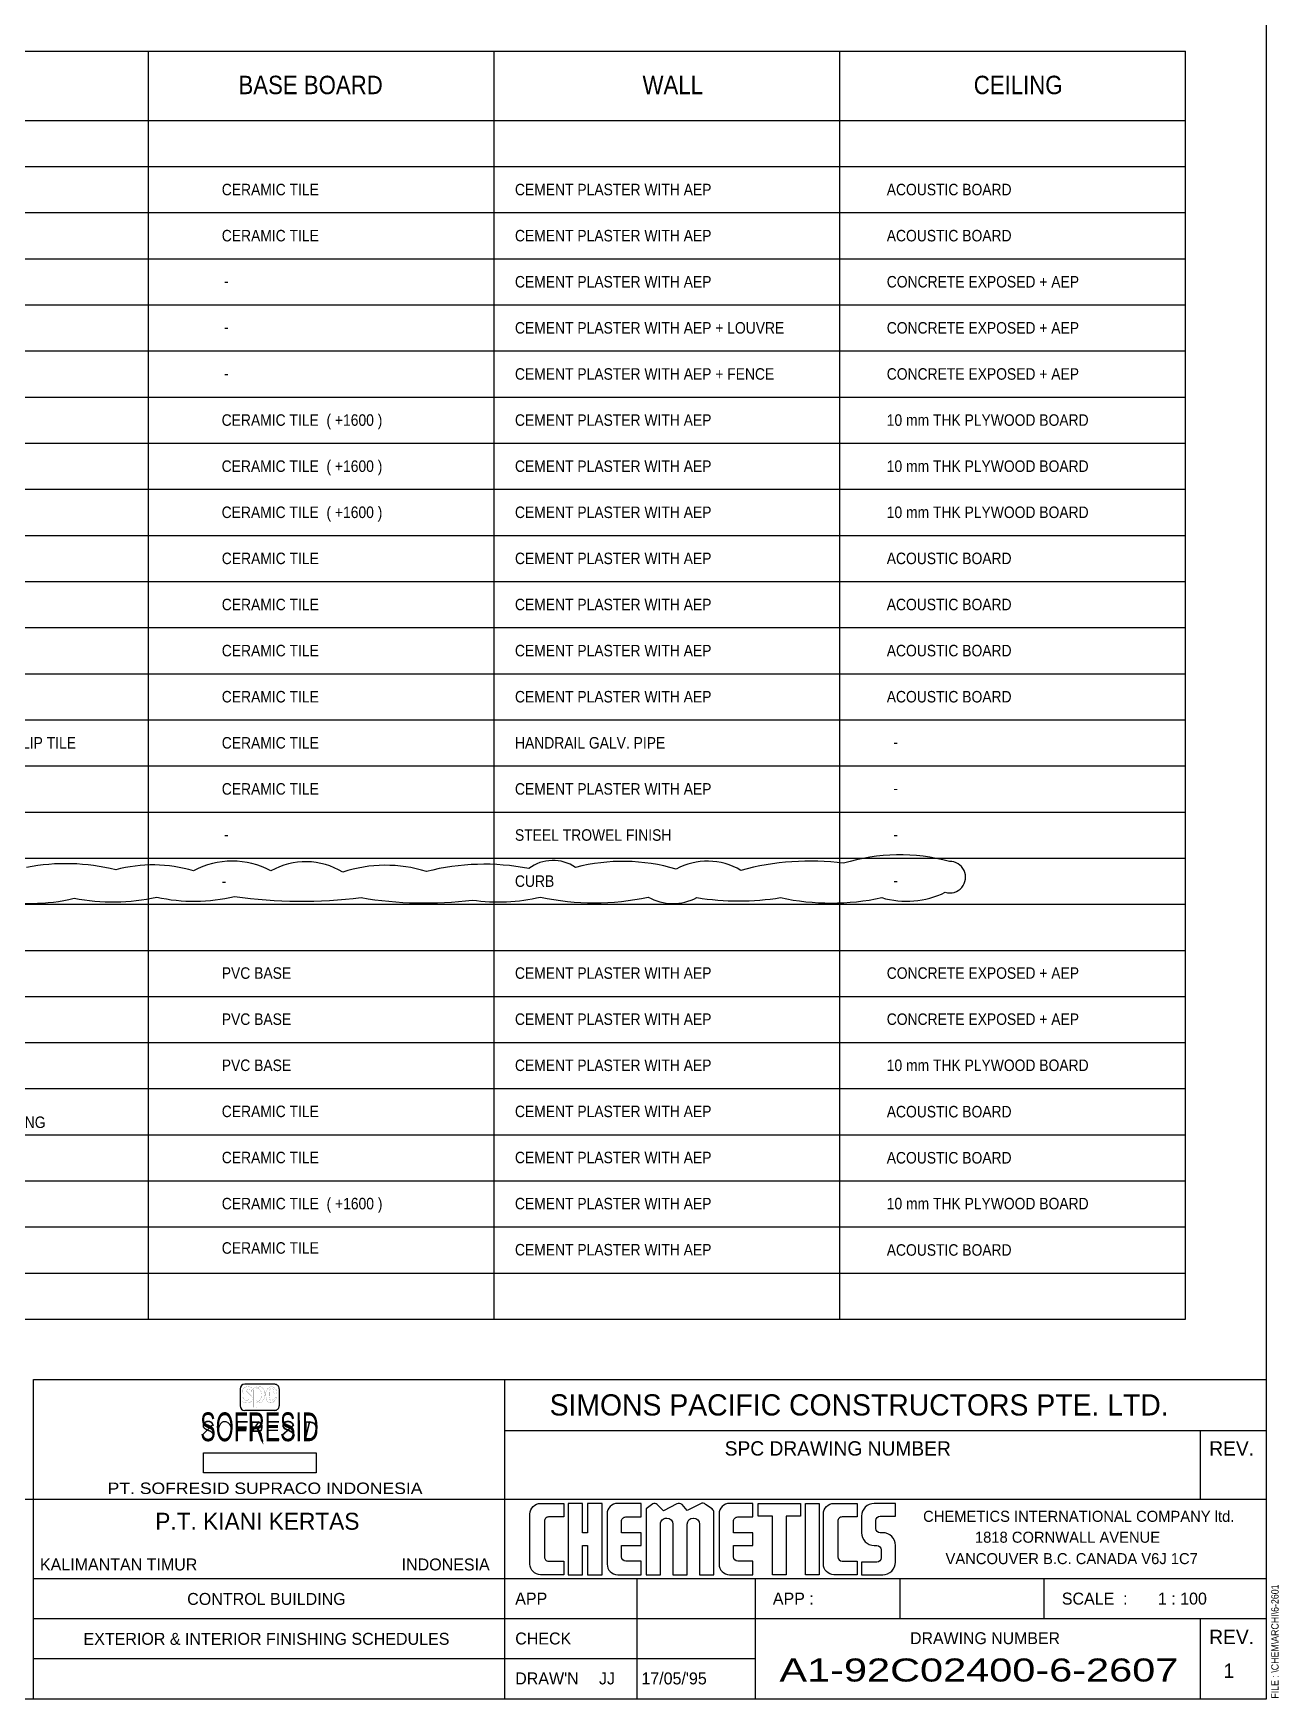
# Model space of a CAD drawing. Extents: x 300 to 83919, y 300 to 58945.
# Drawn here: x 56896 to 83919, y 300 to 36421 of the extents above; entities that cross this region are included whole.
import ezdxf
from ezdxf.enums import TextEntityAlignment as Align

# ---------------------------------------------------------------- set-up
doc = ezdxf.new("R2010")
doc.units = 0
doc.header["$LTSCALE"] = 1000
doc.layers.get('0').update_dxf_attribs({"linetype": 'CONTINUOUS'})
doc.layers.add('DIM', color=2, linetype='CONTINUOUS')
doc.layers.add('FORM', color=1, linetype='CONTINUOUS')

msp = doc.modelspace()

# ---------------------------------------------------------------- linework, layer by layer
at = {"color": 0}
msp.add_lwpolyline([(55964.13538665268, 17647.84634984976, 0.1163768422139371), (57782.06856799559, 17660.73077646312, 0.1012673079471762), (59574.21550328632, 17686.49977059564, 0.1150581709655144), (61263.21745436825, 17699.38419720899, 0.06540074698386525), (64009.45705754227, 17673.61520307648, 0.07279234005269973), (66420.47487555572, 17622.07749662305, 0.0931569565202899), (67903.18646723208, 17686.49977059564, 0.107852470085175), (70236.84535159494, 17686.49977059564, 0.2520380359536533), (71294.08319918104, 17673.61520307648, 0.07733905066022098), (73112.01638052396, 17673.61520307648, 0.1063057836858634), (75303.85081385272, 17673.61520307648, 0.1857649989161998), (76683.41703033229, 17789.5753244083, 1.173311115422743), (76773.66918475599, 18459.56649464349, 0.1401511414451756), (74478.68957172442, 18420.91321480342, 0.09761763174750583), (72248.17567157034, 18266.29981363153, 0.2629261961319543), (70842.82301354458, 18292.06866685824, 0.136066660972282), (68663.8819964829, 18330.72208760411, 0.3184886015515561), (67645.32361572211, 18304.9532343774, 0.1114203124239309), (65427.70293634113, 18240.53096040481, 0.1557022707164399), (63609.76975499822, 18227.64653379145, 0.2722642010210696), (62049.69942516528, 18253.41538701817, 0.2550674515160541), (60373.59069485644, 18253.41538701817, 0.137366045399858), (58684.58893926851, 18279.18424024488, 0.1077311552479489), (56750.61735744971, 18330.72208760411, 0.2414878356296195)], format="xyb", dxfattribs=at)
at = {"layer": 'DIM', "color": 0}
for p, q in [((42786.55157187404, 36031.05987782236), (81895.61856477047, 36031.05987782236)), ((59395.61856477048, 8531.059877822365), (59395.61856477047, 36031.05987782236)), ((66895.61856477048, 8531.059877822365), (66895.61856477047, 36031.05987782236)), ((74395.61856477047, 8531.059877822365), (74395.61856477047, 36031.05987782236)), ((81895.61856477047, 8531.059877822365), (81895.61856477047, 36031.05987782236)), ((44286.55157187404, 34531.05987782236), (81895.61856477047, 34531.05987782236)), ((42786.55157187404, 33531.05987782236), (81895.61856477047, 33531.05987782236)), ((42786.55157187404, 32531.05987782236), (81895.61856477047, 32531.05987782236)), ((42786.55157187404, 31531.05987782236), (81895.61856477047, 31531.05987782236)), ((42786.55157187404, 30531.05987782236), (81895.61856477047, 30531.05987782236)), ((42786.55157187404, 29531.05987782236), (81895.61856477047, 29531.05987782236)), ((42786.55157187404, 28531.05987782236), (81895.61856477047, 28531.05987782236)), ((42786.55157187404, 27531.05987782236), (81895.61856477047, 27531.05987782236)), ((42786.55157187404, 26531.05987782236), (81895.61856477047, 26531.05987782236)), ((42786.55157187404, 25531.05987782236), (81895.61856477047, 25531.05987782236)), ((42786.55157187404, 24531.05987782236), (81895.61856477047, 24531.05987782236)), ((42786.55157187404, 23531.05987782236), (81895.61856477047, 23531.05987782236)), ((42786.55157187404, 22531.05987782236), (81895.61856477047, 22531.05987782236)), ((42786.55157187404, 21531.05987782236), (81895.61856477047, 21531.05987782236)), ((42786.55157187404, 20531.05987782236), (81895.61856477047, 20531.05987782236)), ((42786.55157187404, 19531.05987782236), (81895.61856477047, 19531.05987782236)), ((42786.55157187404, 18531.05987782236), (81895.61856477047, 18531.05987782236)), ((42786.55157187404, 17531.05987782236), (81895.61856477047, 17531.05987782236)), ((42786.55157187404, 16531.05987782236), (81895.61856477047, 16531.05987782236)), ((42786.55157187404, 15531.05987782236), (81895.61856477047, 15531.05987782236)), ((42786.55157187404, 14531.05987782236), (81895.61856477047, 14531.05987782236)), ((42786.55157187404, 13531.05987782236), (81895.61856477047, 13531.05987782236)), ((42786.55157187404, 12531.05987782236), (81895.61856477047, 12531.05987782237)), ((42786.55157187404, 11531.05987782236), (81895.61856477047, 11531.05987782237)), ((42786.55157187404, 10531.05987782237), (81895.61856477047, 10531.05987782237)), ((42786.55157187404, 9531.059877822367), (81895.61856477047, 9531.059877822367)), ((42786.55157187404, 8531.059877822367), (81895.61856477047, 8531.059877822367))]:
    msp.add_line(p, q, dxfattribs=at)
at = {"layer": 'FORM', "color": 0}
for p, q in [((83652.44755244756, 300), (83652.44755244756, 58945.11723195994)), ((56903.33831348355, 7223.8518464), (83652.44755244756, 7223.851846400001)), ((56903.33831348355, 300.0000000000057), (56903.33831348355, 7223.8518464)), ((67128.24159915902, 6119.8518464), (83652.44755244756, 6119.8518464)), ((82218.3257785598, 4627.407404000001), (82218.3257785598, 6119.851846400001)), ((72569.19566315075, 2896.444442399998), (56903.33831348355, 2896.444442400001)), ((69993.19566315075, 2896.444442399999), (69993.19566315075, 300)), ((83652.44755244756, 2896.444442399998), (72569.19566315076, 2896.444442399999)), ((75697.19566315076, 2896.444442399998), (75697.19566315075, 2030.9629616)), ((78825.19566315076, 2896.444442399962), (78825.19566315075, 2030.962961599964)), ((72569.19566315075, 2030.9629616), (56903.33831348355, 2030.962961600003)), ((83652.44755244756, 2030.9629616), (72569.19566315076, 2030.962961600001)), ((82218.3257785598, 300), (82218.3257785598, 2030.9629616)), ((72569.19566315075, 1165.481480800003), (56903.33831348355, 1165.481480800004)), ((300, 300), (83652.44755244756, 300))]:
    msp.add_line(p, q, dxfattribs=at)
at = {"layer": 'FORM', "color": 0, "linetype": 'CONTINUOUS'}
for p, q in [((67128.24159915902, 300), (67128.24159915902, 7223.851846400001)), ((300, 4627.407404000001), (83652.44755244756, 4627.407404)), ((72569.19566315075, 300), (72569.19566315076, 2896.444442399999))]:
    msp.add_line(p, q, dxfattribs=at)
at = {"layer": 'FORM', "color": 0}
for points in [[(61482.68212409924, 7119.32162823098, 0.4142135623730951), (61383.45712409821, 7020.096628230956, 0.4142135623730951)], [(62233.95712409868, 7020.096628230956, 0.4142135623730951), (62134.73212409911, 7119.32162823098, 0.4142135623730951)], [(61383.45712409821, 6651.546628230996, 0.4142135623730951), (61482.68212409924, 6552.321628230972, 0.4142135623730951)], [(62134.73212409911, 6552.321628230972, 0.4142135623730951), (62233.95712409868, 6651.546628230996, 0.4142135623730951)]]:
    msp.add_lwpolyline(points, format="xyb", dxfattribs=at)
for points in [[(61383.45712409821, 7020.096628230956), (61383.45712409821, 6651.546628230996)], [(62134.73212409911, 7119.32162823098), (61482.68212409924, 7119.32162823098)], [(62233.95712409868, 7020.096628230956), (62233.95712409868, 6651.546628230996)], [(62134.73212409911, 6552.321628230972), (61482.68212409924, 6552.321628230972)]]:
    msp.add_lwpolyline(points, dxfattribs=at)
at = {"layer": 'FORM', "color": 0, "const_width": 2.835000000000001}
for points in [[(61438.25582812745, 6995.963307868285, 0.2649801583849902), (61456.52152656578, 6916.734682145422, 0.2649801583849902)], [(61540.56253125775, 7065.345792761243, 0.3495969337888795), (61438.25582812745, 6995.963307868285, 0.3495969337888795)], [(61633.53308276012, 6949.917230905728, 0.3936342458865036), (61528.65414150904, 7010.096777013156, 0.6434168220046662), (61516.7224634107, 6976.801967772669, 0.6434168220046662)], [(61644.17396975798, 7038.855596368673, 0.1543806681393017), (61540.56253125775, 7065.345792761243, 0.1543806681393017)], [(61646.2793860442, 6783.617278972931, 0.26498015838499), (61628.01368760732, 6862.845904695884, 0.26498015838499)], [(61760.06800696807, 7022.567151651517, 0.02651416550264952), (61743.07541934134, 7018.579847497883, 0.02436190330876967)], [(61808.81604039635, 7064.464594750395, 0.0836388900837488), (61744.43745066849, 7041.375695179092, 0.0836388900837488)], [(61780.34765088117, 7019.962100237196, 0.153806305593043), (61760.06800696807, 7022.567151651426, 0.153806305593043)], [(61824.10504497268, 6986.888697162455, 0.1496496585383769), (61794.42181500229, 7013.456600986526, 0.1496496585383769)], [(61798.2494183266, 6761.272148422838, 0.3412580951651618), (61824.10504497268, 6986.888697162455, 0.3412580951651618)], [(61834.16559528735, 7061.20828048254, 0.153806305593043), (61808.81604039635, 7064.464594750395, 0.153806305593043)], [(61888.86233790138, 7019.866526639114, 0.1496496585383769), (61851.75830043911, 7053.076406419247, 0.1496496585383769)], [(61853.051018267, 6734.333751935744, 0.3472229159864206), (61888.86233790138, 7019.866526639114, 0.3472229159864206)], [(61939.50369525003, 6936.345765293688, 0.0541372380082049), (61953.87576473179, 6792.69621608121, 0.0541372380082049)], [(62060.25086088951, 7066.177707703561, 0.3321280802567386), (61939.50369525003, 6936.345765293688, 0.3321280802567386)], [(62020.64115419082, 6993.981349012144, 0.1143888711505439), (62029.62476277637, 6788.329797522262, 0.1178390781703009)], [(62109.10160972883, 7004.957333687732, 0.5991376851060016), (62020.64115419082, 6993.981349012144, 0.7955520369033527)], [(62185.03038315569, 6960.24417675683, 0.3264943082172232), (62060.04034930841, 7066.139177252196, 0.3381523633448678)], [(62109.10160972883, 6960.24417675683, 1.225977628630325), (62185.03038315569, 6960.24417675683, 1.225977628630325)], [(62109.10160972883, 6960.24417675683, 0.1015183736457274), (62109.10160972883, 7004.957333687732, 0.1015183736457274)], [(61438.15215478565, 6742.414137850235, 0.1507659401117336), (61543.97268291534, 6714.234794080064, 0.1507659401117336)], [(61452.4029356867, 6825.77499047268, 0.4250661347447238), (61559.40600222268, 6770.086328357072, 0.4250661347447238)], [(61543.97268291534, 6714.234794080064, 0.3495969337888795), (61646.2793860442, 6783.617278972931, 0.3495969337888795)], [(61559.05594904937, 6770.02222439062, 0.5793255295406635), (61568.30513855705, 6802.778619068637, 0.6390955371477732)], [(61666.85492951395, 6613.098270797333, 0.2070934758033776), (61673.56245066797, 6628.59815779823, 0.2070934758033776)], [(61809.0549065618, 6717.887533294494, 0.03183303762056458), (61742.95677804651, 6717.790459372943, 0.03111850976689751)], [(61744.43745066849, 6775.065512292646, 0.6137777311781937), (61789.51622550406, 6752.177292779313, 0.6137777311781937)], [(61744.43745066849, 6628.220128066939, 0.2073920117712924), (61751.16272823246, 6612.703586244449, 0.2073920117712924)], [(61789.51622550406, 6752.17729277904, 0.08738750665258899), (61798.31780267589, 6761.339857833197, 0.08738750665258899)], [(61809.0549065618, 6717.887533294494, 0.2130920374431803), (61853.051018267, 6734.333751935744, 0.2130920374431803)], [(61953.87576473179, 6792.69621608121, 0.04789211180493934), (61958.73546546239, 6777.184020235952, 0.04789211180493934)], [(61969.14220066858, 6752.52226262485, 0.1501865236582836), (61985.18811272545, 6733.373128919745, 0.1501865236582836)], [(61985.18811272545, 6733.373128919745, 0.3383571074634022), (62114.06891266263, 6743.359668425025, 0.3383571074634022)], [(62029.62476277637, 6788.329797522262, 0.4476033871394089), (62089.23239799072, 6779.592743869059, 0.4476033871394089)], [(62089.23239799072, 6779.592743869059, 0.09879852695169625), (62159.12944642653, 6840.752119441301, 0.09879852695169625)], [(62114.06891266263, 6743.359668425025, 0.07167102148497505), (62178.64385081223, 6835.612676115877, 0.07167102148497505)]]:
    msp.add_lwpolyline(points, format="xyb", dxfattribs=at)
at = {"layer": 'FORM', "color": 0}
for points, const_width in [([(61456.48299608177, 6916.842524278242), (61481.16146975838, 6890.018096368683)], 2.835000000000001), ([(61481.49233778124, 6889.562490472624), (61568.60666146852, 6802.486518469711)], 2.835000000000001), ([(61603.67664961553, 6890.018096368683), (61516.56232592971, 6977.094068371595)], 2.835000000000001), ([(61628.05221809133, 6862.738062563064), (61603.61143330695, 6890.0502435675)], 2.835000000000001), ([(61643.51189822076, 7040.4265015339), (61633.59477175429, 6949.917230905728)], 2.835000000000001), ([(61744.43745066849, 7067.205596368628), (61651.23332919204, 7009.849213922123)], 2.835000000000001), ([(61652.29995066796, 7010.505596368627), (61673.8416900934, 6990.566892376616)], 2.835000000000001), ([(61673.56245066797, 6990.825352110575), (61673.56245066797, 6628.59815779823)], 2.835000000000001), ([(61744.43745066849, 7068.042393630028), (61744.43745066849, 7040.473302855141)], 2.835000000000001), ([(61744.43745066849, 7018.970317287064), (61744.43745066849, 6775.065512292646)], 2.835000000000001), ([(61780.34765088117, 7019.962100237196), (61794.42181500229, 7013.456600986526)], 2.835000000000001), ([(61834.16559528735, 7061.20828048254), (61851.75830043911, 7053.076406419247)], 2.835000000000001), ([(61454.48222326989, 6825.079474914243), (61437.50979786303, 6825.230606552875)], 2.835000000000001), ([(61438.92657401332, 6826.566920689699), (61438.85694256635, 6741.26864211669)], 2.835000000000001), ([(61652.29995066796, 6599.430596368645), (61666.85492951395, 6613.098270797333)], 2.835000000000001), ([(61765.32987078274, 6599.430596368645), (61652.29995066796, 6599.430596368645)], 2.835000000000001), ([(61744.43745066849, 6717.884884551792), (61744.43745066849, 6628.220128066939)], 2.835000000000001), ([(61765.32987078274, 6599.430596368645), (61751.16272823246, 6612.703586244449)], 2.835000000000001), ([(61958.73546546239, 6777.184020235952), (61969.14220066858, 6752.52226262485)], 2.835000000000001), ([(62159.12944642653, 6840.752119441301), (62178.64385081223, 6835.612676115877)], 2.835000000000001), ([(60799.87483536272, 6212.541681921018), (60799.87483536272, 6212.541681921018), (60796.66305420135, 6225.396218328412), (60793.23687819445, 6236.841478615795), (60789.58995062451, 6247.000059297195), (60785.71591476823, 6255.994556886914), (60781.60841390666, 6263.947567899165), (60777.26109131939, 6270.981688847975), (60772.66759028601, 6277.219516247648), (60767.82155408612, 6282.783646612213), (60762.71739651013, 6287.779746461208), (60757.35261339608, 6292.245762334575), (60751.72547109135, 6296.202710777768), (60745.8342359477, 6299.671608335872), (60739.67717431254, 6302.673471554342), (60733.25255253469, 6305.229316978354), (60726.55863696448, 6307.36016115318), (60719.59369394783, 6309.087020624272), (60712.36730672565, 6310.427019983969), (60704.93432608958, 6311.381716013354), (60697.36091971893, 6311.948773540759), (60689.71325529594, 6312.12585739461), (60682.0575005014, 6311.910632403057), (60674.45982301754, 6311.300763394435), (60666.98639052368, 6310.293915197078), (60659.7033707006, 6308.887752639318), (60652.66850375949, 6307.083702770457), (60645.90582003177, 6304.898241524213), (60639.43092237344, 6302.351607055177), (60633.25941364631, 6299.464037518216), (60627.4068967093, 6296.255771068015), (60621.88897441986, 6292.747045859257), (60616.72124963982, 6288.958100046627), (60611.91932522663, 6284.9091717849), (60607.4962998787, 6280.618747850101), (60603.45525563928, 6276.098309502892), (60599.79677039549, 6271.357586625551), (60596.52142202861, 6266.406309099991), (60593.6297884243, 6261.254206808396), (60591.12244746387, 6255.911009632861), (60588.99997703295, 6250.3864474553), (60587.26295501431, 6244.690250157989), (60585.91374109849, 6238.839542333269), (60584.96182221309, 6232.881027415103), (60584.41846708477, 6226.868803547884), (60584.29494444893, 6220.856968875912), (60584.6025230366, 6214.899621543579), (60585.35247157736, 6209.050859695278), (60586.55605880661, 6203.364781475309), (60588.22455345246, 6197.895485027972), (60590.36315646984, 6192.683576394599), (60592.95279769606, 6187.715693203633), (60595.96833919379, 6182.964980980639), (60599.38464301988, 6178.404585251089), (60603.17657123699, 6174.007651540457), (60607.31898590341, 6169.747325374125), (60611.78674908035, 6165.596752277658), (60616.55472282758, 6161.529077776529), (60621.60003258207, 6157.523479923045), (60626.90885729419, 6153.583266877037), (60632.46963928862, 6149.717779325444), (60638.27082089295, 6145.936357955022), (60644.30084443332, 6142.248343452527), (60650.54815223587, 6138.663076504715), (60657.00118662674, 6135.189897798434), (60663.64838993498, 6131.838148020531), (60670.47208854813, 6128.611654257863), (60677.43014511682, 6125.492189198055), (60684.47430635308, 6122.456011928832), (60691.5563189704, 6119.479381537919), (60698.62792968081, 6116.538557113042), (60705.6408851978, 6113.609797741926), (60712.5469322363, 6110.669362512387), (60719.29781750544, 6107.69351051206), (60725.85342624982, 6104.658825158028), (60732.20619782399, 6101.543187185168), (60738.35671011068, 6098.324801657624), (60744.30554099411, 6094.981873639451), (60750.05326835847, 6091.492608194792), (60755.60047008651, 6087.835210387881), (60760.94772406389, 6083.987885282865), (60766.09560817044, 6079.928837943796), (60771.03766937537, 6075.643538413467), (60775.7393309704, 6071.146516649175), (60780.15898533079, 6066.459567586778), (60784.25502483326, 6061.604486162038), (60787.98584185018, 6056.603067310904), (60791.3098287597, 6051.47710596914), (60794.18537793565, 6046.248397072693), (60796.57088175475, 6040.938735557235), (60798.43585685042, 6035.563364904944), (60799.79431690329, 6030.11132278182), (60800.67139985506, 6024.565095400273), (60801.09224364162, 6018.907168972443), (60801.08198620758, 6013.12002971056), (60800.66576548882, 6007.186163827034), (60799.86871942704, 6001.088057534004), (60798.71598596249, 5994.808197043792), (60797.23198068125, 5988.348722930393), (60795.4382297484, 5981.790393215148), (60793.35553697631, 5975.233620280985), (60791.0047061788, 5968.77881651101), (60788.40654116823, 5962.52639428824), (60785.58184575552, 5956.576765995785), (60782.55142375304, 5951.030344016478), (60779.3360789746, 5945.98754073361), (60775.95126980916, 5941.521719457821), (60772.3910729462, 5937.59804721142), (60768.64421965613, 5934.154641944339), (60764.69944120793, 5931.129621606512), (60760.54546886765, 5928.461104148052), (60756.17103390425, 5926.087207518892), (60751.56486758672, 5923.946049668963), (60746.71570118255, 5921.975748548381), (60741.61867083924, 5920.128952064285), (60736.29453220958, 5918.416427952822), (60730.77044582926, 5916.86347390744), (60725.07357222815, 5915.495387621492), (60719.23107194191, 5914.337466788426), (60713.27010550042, 5913.415009101597), (60707.21783343791, 5912.753312254542), (60701.10141628859, 5912.377673940434), (60694.94955560688, 5912.305024154309), (60688.79711704097, 5912.518822096469), (60682.68050726213, 5912.994159268898), (60676.63613294456, 5913.706127173397), (60670.70040075808, 5914.629817311858), (60664.90971737396, 5915.740321186265), (60659.3004894635, 5917.012730298508), (60653.90912370088, 5918.4221361503), (60648.76374375483, 5919.947716794129), (60643.85934130435, 5921.58499648415), (60639.18262502005, 5923.333586025207), (60634.72030358128, 5925.193096221871), (60630.45908566303, 5927.163137878985), (60626.38567993884, 5929.243321801211), (60622.48679508369, 5931.43325879321), (60618.74913977547, 5933.732559659827), (60615.15455883521, 5936.150240758368), (60611.66544166511, 5938.732940656907), (60608.23931381631, 5941.536703476256), (60604.83370083705, 5944.617573337134), (60601.40612827848, 5948.031594360352), (60597.91412169027, 5951.83481066663), (60594.31520662213, 5956.083266376779), (60590.56690862228, 5960.833005611609), (60586.65949998424, 5966.136245404802), (60582.71423996514, 5972.029894442428), (60578.88513456594, 5978.547034323517), (60575.32618978469, 5985.720746647282), (60572.19141162234, 5993.584113012573), (60569.6348060784, 6002.170215018602), (60567.81037915382, 6011.512134264401), (60566.87213684666, 6021.642952349), (60791.59029497125, 6248.80845518003), (60770.58306754946, 6288.662052167935), (60722.5031456331, 6313.172014315503), (60656.96651360661, 6313.172014315503), (60607.85102414259, 6287.466444258304), (60583.14534118865, 6246.417239360769), (60583.14534118865, 6195.006099246372), (60613.62061477151, 6160.931273821668), (60661.70053668787, 6130.443272125946), (60721.46757808398, 6108.32452579764), (60768.21605600883, 6082.419687755489), (60802.24184690335, 6041.569750842907), (60802.24184690335, 5996.933722216479), (60781.08668126108, 5939.544542553837), (60749.42790190719, 5920.813351969561), (60701.4959182113, 5909.056540858116), (60651.19692297624, 5917.226528240669), (60617.17113208317, 5932.570163081006), (60592.61338734971, 5954.888177394266), (60568.0556426177, 5993.546166472449), (60566.87213684666, 6021.642952349)], 28.125), ([(61318.1296248996, 5886.387675701305), (61318.1296248996, 6302.896145122692), (61543.81528337865, 6302.896145122692)], 33.75), ([(61636.22961624817, 6299.97662135868), (61636.22961624817, 6299.97662135868), (61686.15616783966, 6299.560847810723), (61725.29375177722, 6298.38385214264), (61755.11959332391, 6296.551121818563), (61777.11091774284, 6294.168144302536), (61792.74495029706, 6291.340407058603), (61803.49891624822, 6288.173397550715), (61810.85004086229, 6284.772603242915), (61816.2755494009, 6281.243511599338), (61821.01073781407, 6277.673553725187), (61825.32318480401, 6274.077935291486), (61829.23853975983, 6270.45380561042), (61832.78245207069, 6266.798313994265), (61835.98057112715, 6263.108609755115), (61838.85854631838, 6259.381842205427), (61841.44202703349, 6255.615160657205), (61843.75666266162, 6251.805714422814), (61845.82509434724, 6247.948276831746), (61847.65793025029, 6244.028117282075), (61849.26277028747, 6240.028129189365), (61850.6472143755, 6235.931205968997), (61851.8188624282, 6231.720241036534), (61852.78531436373, 6227.378127807267), (61853.55417009444, 6222.887759696757), (61854.13302953851, 6218.232030120386), (61854.53044255876, 6213.404603184724), (61854.75875880832, 6208.442225760725), (61854.83127788932, 6203.392415410714), (61854.76129940537, 6198.302689696745), (61854.56212295424, 6193.220566180959), (61854.24704814098, 6188.193562425501), (61853.82937456627, 6183.269195992513), (61853.32240183082, 6178.494984444139), (61852.73816295114, 6173.908625062747), (61852.08362459992, 6169.508534011517), (61851.36448686565, 6165.283307173856), (61850.58644983394, 6161.221540433168), (61849.75521359331, 6157.31182967286), (61848.87647823082, 6153.542770776337), (61847.95594383352, 6149.902959627004), (61846.99931048993, 6146.380992108358), (61845.99913678424, 6142.962137891506), (61844.89541530668, 6139.618361799809), (61843.61499714317, 6136.31830244424), (61842.08473338251, 6133.03059843595), (61840.23147510918, 6129.723888386004), (61837.98207341199, 6126.366810905371), (61835.26337937831, 6122.928004605298), (61832.00224409404, 6119.376108096755), (61827.87788978342, 6115.719357413152), (61821.57902321226, 6112.124378276737), (61811.54672227888, 6108.797393832016), (61796.22206488596, 6105.944627223586), (61774.04612893327, 6103.772301595952), (61743.45999232203, 6102.486640093527), (61702.90473295202, 6102.293865860999), (61650.82142872591, 6103.400202042873), (61785.06546648598, 6299.97662135868), (61821.05838473538, 6281.486816898839), (61846.35075009894, 6252.292278411757), (61856.07859083568, 6220.17835599129), (61854.13306378789, 6176.386478345309), (61847.32356499765, 6145.245637292398), (61838.56853915961, 6120.916925135068), (61806.4666750058, 6098.534515543658), (61650.82142872591, 6103.400202042873)], 33.75), ([(61637.20243114688, 5886.387675701305), (61637.20243114688, 6299.97662135868)], 33.75), ([(61971.83986476914, 6302.896145122692), (62223.7906007623, 6302.896145122692)], 33.75), ([(61988.37710154651, 6309.708134187737), (61988.37710154651, 5911.689609056818)], 33.75), ([(62537.99943526713, 6212.393145728062), (62537.99943526713, 6212.393145728062), (62537.72679065762, 6218.936414456791), (62536.9126566194, 6225.417908088027), (62535.56273283641, 6231.821471267746), (62533.68271899847, 6238.130948642108), (62531.27831478808, 6244.330184857087), (62528.35521989357, 6250.403024558934), (62524.91913399893, 6256.333312393624), (62520.97575679102, 6262.104893007315), (62516.53838787199, 6267.699076752367), (62511.65072650504, 6273.087036806762), (62506.36407187151, 6278.237412054593), (62500.72972315131, 6283.118841379953), (62494.7989795229, 6287.699963667207), (62488.62314017054, 6291.94941780054), (62482.25350426976, 6295.835842664043), (62475.74137100485, 6299.327877141902), (62469.13043963753, 6302.39938687994), (62462.43400976994, 6305.045144570365), (62455.65778108896, 6307.265149666934), (62448.80745328003, 6309.059401623496), (62441.88872602856, 6310.427899893718), (62434.90729902144, 6311.370643931447), (62427.86887194409, 6311.887633190533), (62420.77914448194, 6311.978867124732), (62413.64919967193, 6311.645295690166), (62406.51165394113, 6310.891670852404), (62399.40450707102, 6309.72369507938), (62392.36575884018, 6308.147070839211), (62385.43340902718, 6306.167500599647), (62378.64545741352, 6303.790686828804), (62372.03990377632, 6301.022331994615), (62365.65474789416, 6297.868138564924), (62359.5279894161, 6294.335392844666), (62353.69762744843, 6290.437716485782), (62348.20166096936, 6286.190314976945), (62343.07808895567, 6281.608393807007), (62338.36491038412, 6276.707158464912), (62334.10012423003, 6271.501814439241), (62330.32172947017, 6266.007567218937), (62327.06772508275, 6260.239622292672), (62324.36882689829, 6254.219203965956), (62322.22661817389, 6247.9916118102), (62320.63539902477, 6241.608164213655), (62319.58946956468, 6235.120179564389), (62319.08312990447, 6228.578976250562), (62319.11068015936, 6222.035872660333), (62319.66642044165, 6215.54218718177), (62320.7446508651, 6209.149238203033), (62322.34790473624, 6202.898840681725), (62324.51164812694, 6196.794795853591), (62327.27958030039, 6190.831401523635), (62330.69540052122, 6185.002955497045), (62334.80280805555, 6179.303755579101), (62339.64550216799, 6173.728099574807), (62345.26718212176, 6168.270285289352), (62351.71154718003, 6162.924610527923), (62358.99886372092, 6157.683472454962), (62367.05566656049, 6152.531665672838), (62375.78505762533, 6147.452084143267), (62385.09013884352, 6142.427621827689), (62394.87401214167, 6137.441172688002), (62405.0397794493, 6132.475630685646), (62415.49054269301, 6127.513889782428), (62426.12940380089, 6122.538843939971), (62436.85851465155, 6117.528952185628), (62447.57622693317, 6112.444933810027), (62458.17994228449, 6107.243073169345), (62468.56706234715, 6101.879654619849), (62478.63498875843, 6096.310962517898), (62488.28112315998, 6090.493281219667), (62497.40286718909, 6084.382895081423), (62505.8976224874, 6077.936088459434), (62513.67229053751, 6071.121816905113), (62520.67177220336, 6063.959720750542), (62526.85046818981, 6056.482111522771), (62532.16277920322, 6048.721300748936), (62536.56310594991, 6040.709599956178), (62540.00584913768, 6032.479320671725), (62542.44540947141, 6024.062774422534), (62543.83618765744, 6015.492272735925), (62544.16171724618, 6006.813431941579), (62543.52206315991, 5998.125087580162), (62542.04642316065, 5989.539379995064), (62539.86399501476, 5981.168449529584), (62537.10397648422, 5973.124436526929), (62533.89556533687, 5965.519481330491), (62530.36795933324, 5958.465724283566), (62526.65035624116, 5952.075305729456), (62522.83712112578, 5946.430905445165), (62518.8832882722, 5941.497360942801), (62514.70905926865, 5937.210049168086), (62510.23463570193, 5933.504347066561), (62505.38021915738, 5930.315631584132), (62500.06601122616, 5927.579279666522), (62494.2122134936, 5925.230668259362), (62487.73902754649, 5923.205174308375), (62480.60402090662, 5921.448311660904), (62472.9142248357, 5919.94614177004), (62464.81403652754, 5918.694862990585), (62456.44785317593, 5917.690673677068), (62447.96007197613, 5916.929772184291), (62439.49509012193, 5916.408356866966), (62431.1973048086, 5916.122626079711), (62423.21111322847, 5916.068778177329), (62415.64639658784, 5916.250614304342), (62408.47497212265, 5916.702346765057), (62401.63414107986, 5917.465790653593), (62395.06120470935, 5918.582761064251), (62388.69346425666, 5920.095073091149), (62382.46822096874, 5922.044541828497), (62376.32277609403, 5924.472982370414), (62370.1944308795, 5927.4222098112), (62364.04170282651, 5930.914874004818), (62357.90797446419, 5934.896963844973), (62351.85784457165, 5939.295302984944), (62345.9559119324, 5944.036715078279), (62340.26677532704, 5949.048023778439), (62334.85503353761, 5954.25605273888), (62329.78528534616, 5959.587625612973), (62325.12212953618, 5964.969566054176), (62320.92098191381, 5970.370829659466), (62317.20052640333, 5975.928899799716), (62313.97026395018, 5981.823391789228), (62311.23969550274, 5988.2339209423), (62309.01832201082, 5995.340102573325), (62307.31564442279, 6003.321551996602), (62306.14116368409, 6012.357884526434), (62305.504380746, 6022.62871547721), (62537.99943526713, 6229.909868820257), (62526.32606748259, 6263.970093806553), (62476.71415165271, 6303.869226490339), (62421.26555193129, 6316.520263083409), (62362.89850751521, 6301.92292392451), (62321.06890537428, 6262.996872608371), (62315.23222148128, 6207.52731939822), (62342.47011389409, 6161.789279017036), (62425.15660602833, 6122.863227700897), (62513.67988480081, 6081.990873818929), (62555.50958969136, 6016.789807779721), (62527.2988823813, 5943.803531477285), (62495.19701822749, 5920.447900687602), (62418.34720998479, 5913.635911622648), (62370.68082120416, 5921.421121885875), (62320.09609047557, 5965.21285970123), (62306.47709289654, 5993.434176990037), (62305.504380746, 6022.62871547721)], 33.75), ([(62665.43407698512, 6339.875754042466), (62665.43407698512, 5886.387675701305)], 33.75), ([(62794.81414300274, 6300.949842556954), (62794.81414300274, 6300.949842556954), (62827.36675337249, 6300.68533038532), (62854.68970483082, 6299.928540377393), (62877.43563589932, 6298.734592293592), (62896.25718510099, 6297.158605894062), (62911.80699095887, 6295.255700939221), (62924.73769199453, 6293.080997189397), (62935.70192672953, 6290.689614404916), (62945.35233368836, 6288.136672346106), (62954.23768657813, 6285.458600807148), (62962.49129986129, 6282.617069717459), (62970.14262318583, 6279.555059040219), (62977.22110619973, 6276.215548738607), (62983.75619855244, 6272.541518775985), (62989.77734989051, 6268.475949115534), (62995.31400986337, 6263.961819720432), (63000.39562811756, 6258.94211055395), (63005.05212927849, 6253.382292826634), (63009.31533786091, 6247.337802738572), (63013.21755335696, 6240.886567736949), (63016.79107525881, 6234.106515269038), (63020.06820305571, 6227.075572782293), (63023.08123623982, 6219.871667723898), (63025.86247430329, 6212.572727541307), (63028.44421673683, 6205.256679681613), (63030.85179642397, 6197.978960299431), (63033.08267982823, 6190.705040377749), (63035.12736680161, 6183.377899606537), (63036.97635720048, 6175.940517676124), (63038.62015087828, 6168.335874276479), (63040.0492476899, 6160.506949097841), (63041.25414749026, 6152.396721830271), (63042.2253501328, 6143.948172163825), (63042.95367221087, 6135.12677121819), (63043.43119727157, 6125.987955830466), (63043.65032559902, 6116.609654267292), (63043.60345747876, 6107.069794795395), (63043.28299319489, 6097.44630568123), (63042.68133303442, 6087.817115191617), (63041.79087728001, 6078.260151593101), (63040.60402621865, 6068.85334315232), (63039.11634674908, 6059.661313287713), (63037.33607222996, 6050.695466024742), (63035.27460263461, 6041.953900540854), (63032.94333793922, 6033.434716013314), (63030.35367811565, 6025.136011619567), (63027.51702314011, 6017.055886536879), (63024.44477298443, 6009.192439942696), (63021.14832762193, 6001.543771014282), (63017.63528703771, 5994.113364229021), (63013.89805124666, 5986.926245264501), (63009.92522027693, 5980.012825098244), (63005.70539415378, 5973.403514707958), (63001.22717290244, 5967.128725071168), (62996.47915655107, 5961.218867165487), (62991.44994512347, 5955.70435196844), (62986.12813864632, 5950.615590457644), (62980.50043721917, 5945.974440500529), (62974.5459412213, 5941.768547523613), (62968.24185110775, 5937.977003843323), (62961.56536733208, 5934.578901775901), (62954.49369034789, 5931.553333637773), (62947.00402060728, 5928.879391745183), (62939.07355856529, 5926.536168414647), (62930.67950467551, 5924.5027559625), (62921.70279439481, 5922.759513874577), (62911.63930319047, 5921.291870315169), (62899.8886415345, 5920.086520618158), (62885.85041990039, 5919.130160117426), (62868.92424875726, 5918.409484146857), (62848.50973858004, 5917.91118804015), (62824.0064998364, 5917.621967131369), (62794.81414300274, 5917.528516754216), (62889.17410566821, 6300.949842556954), (62952.40501907713, 6289.272027162066), (63004.93527685351, 6264.9431751742), (63030.22764221708, 6204.607935464835), (63044.81945469481, 6148.16516105641), (63043.84663979756, 6066.420453292473), (63023.41814342683, 5999.273084687527), (62989.37075222523, 5945.749834043115), (62935.8676795516, 5921.421121885875), (62879.44626493147, 5917.528516754216), (62794.81414300274, 5917.528516754216)], 33.75), ([(62810.37866762956, 6312.62765795175), (62810.37866762956, 5902.931177595407)], 33.75), ([(61516.57728821913, 6117.997541201682), (61322.99349389389, 6117.997541201682)], 33.75), ([(61798.68436131831, 6095.614991779646), (61798.68436131831, 6095.614991779646), (61810.35190628202, 6082.564567312445), (61819.33954860463, 6070.949166175912), (61826.02253128746, 6060.470379423375), (61830.77609733475, 6050.829798108341), (61833.97548974929, 6041.729013284227), (61835.99595153676, 6032.869616004361), (61837.21272569849, 6023.953197322159), (61838.00105524017, 6014.68134829113), (61838.67823433277, 6004.840715974776), (61839.32976183017, 5994.558171477572), (61839.98318775005, 5984.045641913987), (61840.66606211302, 5973.515054398583), (61841.4059349426, 5963.1783360461), (61842.23035625648, 5953.247413971009), (61843.16687607673, 5943.934215287779), (61844.24304442394, 5935.450667111242), (61845.48213630217, 5927.948824738748), (61846.89032665658, 5921.341256200255), (61848.46951541433, 5915.48065770851), (61850.22160250694, 5910.21972547626), (61852.14848786011, 5905.411155716344), (61854.25207140536, 5900.907644641599), (61856.53425306839, 5896.561888464773), (61858.99693278218, 5892.226583398794), (61833.70456741716, 6058.635243029245), (61838.56853915961, 6021.655634109563), (61842.4595932552, 5924.340505819261), (61852.18743399194, 5903.90439879359), (61858.99693278218, 5892.226583398794)], 33.75), ([(61972.81257691968, 5920.447900687602), (62231.5729144498, 5920.447900687602)], 33.75), ([(62206.28054908623, 6119.943843767512), (61983.51323255222, 6119.943843767512)], 33.75)]:
    msp.add_lwpolyline(points, dxfattribs=dict(at, const_width=const_width))
at = {"layer": 'FORM', "color": 0, "const_width": 28.125}
msp.add_lwpolyline([(61057.4352786108, 6309.58519058661, 0.1420302829006971), (61005.48282215052, 6303.368159458593, 0.1070367857440437), (60955.56187211507, 6255.854892981667, 0.08079455742283509), (60924.99443873706, 6190.177894801879, 0.06869892818394385), (60913.36452549906, 6105.933309978379, 0.06869892818398819), (60924.99443873706, 6021.688725154879, 0.0807945574228752), (60955.56187211507, 5956.011726975091, 0.1070367857441102), (61005.48282215052, 5916.230188315992, 0.1429729435043451), (61057.4352786108, 5906.864593023808, 0.1429729435043087), (61098.41416590528, 5918.4221361503, 0.1070367857440453), (61154.63068999118, 5959.471341047835, 0.08079455742285661), (61181.55544626527, 6021.642952349, 0.06869892818398302), (61194.42607151607, 6107.12891788801, 0.06869892818394902), (61182.73895203486, 6189.028059698218, 0.08079455742285342), (61154.63068999118, 6251.199670999292, 0.1162823980430541), (61107.88221206779, 6292.248875896827, 0.1377185798393963)], format="xyb", close=True, dxfattribs=at)
at = {"layer": 'FORM', "color": 0}
for points in [[(63030.91806009791, 5199.643727413811), (60586.49618809898, 5199.643727413811), (60586.49618809898, 5636.059091413815), (63030.91806009791, 5636.059091413815)], [(69236.11091720394, 4535.407404000001), (68923.31091720394, 4535.407404000001), (68923.31091720394, 3899.925923200003), (68812.91091720395, 3899.925923200003), (68812.91091720395, 4535.407404000001), (68500.11091720394, 4535.407404000001), (68500.11091720396, 2988.444442399999), (68812.91091720395, 2988.444442399999), (68812.91091720395, 3623.925923200003), (68923.31091720394, 3623.925923200003), (68923.31091720394, 2988.444442399999), (69236.11091720394, 2988.444442399999)], [(73652.11091720391, 4535.407403999962), (73946.51091720392, 4535.407403999962), (73946.51091720397, 2988.44444239996), (73652.11091720391, 2988.44444239996)]]:
    msp.add_lwpolyline(points, close=True, dxfattribs=at)
for points in [[(67672.11091720396, 4305.407403999956, -0.4142135623730977), (67902.11091720396, 4535.407403999959), (68408.11091720396, 4535.407403999959), (68408.11091720396, 4241.007403999958), (68076.91091720395, 4241.007403999958, 0.4142135623730984), (67984.91091720395, 4149.007403999957), (67984.91091720396, 3374.844442399954, 0.4142135623730888), (68076.91091720395, 3282.844442399957), (68408.11091720396, 3282.844442399956), (68408.11091720396, 2988.444442399957), (67902.11091720397, 2988.444442399957, -0.4142135623730923), (67672.11091720397, 3218.444442399954)], [(71664.91091720395, 4338.785782446192, 0.2455593369827397), (71625.43486659357, 4414.318786758984), (71482.89254747255, 4513.439503901224, 0.3345492943685248), (71373.00878109496, 4527.036365412102), (71082.59146423815, 4380.682473217236), (70972.4970835483, 4509.531874236181, 0.3345492943685248), (70862.61331717072, 4523.12873574706), (70572.19600031391, 4376.774843552195), (70428.82664724361, 4514.706980188949, 0.3345492943685054), (70340.91963414154, 4525.584469397649), (70192.91091720393, 4418.07216554451), (70192.91091720393, 2988.444442399999), (70505.71091720395, 2988.444442399999), (70505.71091720395, 4088.687970867496, -0.4142135623730951), (70634.51091720394, 4217.487970867496), (70643.71091720395, 4217.487970867496, -0.4142135623730951), (70772.51091720395, 4088.687970867496), (70772.51091720395, 2988.444442399999), (71085.31091720394, 2988.444442399999), (71085.31091720394, 4088.687970867496, -0.4142135623730951), (71214.11091720394, 4217.487970867496), (71223.31091720395, 4217.487970867496, -0.4142135623730951), (71352.11091720396, 4088.687970867496), (71352.11091720396, 2988.444442399999), (71664.91091720395, 2988.444442399999)], [(74038.51091720397, 4305.407404, -0.4142135623730977), (74268.51091720397, 4535.407404000001), (74774.51091720398, 4535.407404000001), (74774.51091720398, 4241.007404000002), (74443.31091720397, 4241.007404000002, 0.4142135623730984), (74351.31091720397, 4149.007404), (74351.31091720397, 3374.844442399999, 0.4142135623730888), (74443.31091720397, 3282.8444424), (74774.51091720398, 3282.8444424), (74774.51091720398, 2988.444442399999), (74268.51091720398, 2988.444442399999, -0.4142135623730923), (74038.51091720398, 3218.444442399998)], [(75289.71091720396, 3531.925923200004), (75289.71091720396, 3356.444442399998, -0.4142135623730938), (75197.71091720398, 3264.444442399998), (74866.51091720397, 3264.444442399996), (74866.51091720397, 2988.444442399998), (75326.51091720397, 2988.444442399999, 0.4142135623730998), (75602.51091720397, 3264.444442400004), (75602.51091720397, 3623.925923200003, 0.4142135623730943), (75326.51091720397, 3899.925923200003), (75271.31091720397, 3899.925923200003, -0.4142135623730945), (75179.31091720397, 3991.925923200003), (75179.31091720397, 4167.407404000001, -0.4142135623730951), (75271.31091720397, 4259.407404000001), (75602.51091720397, 4259.407404000001), (75602.51091720397, 4535.407404000001), (75142.51091720397, 4535.407404000001, 0.4142135623730902), (74866.51091720397, 4259.407404000007), (74866.51091720397, 3899.925923200003, 0.4142135623730951), (75142.51091720395, 3623.925923200003), (75197.71091720398, 3623.925923200004, -0.4142135623730951)]]:
    msp.add_lwpolyline(points, format="xyb", close=True, dxfattribs=at)
at = {"layer": 'FORM', "color": 0, "linetype": 'CONTINUOUS'}
for points in [[(69751.31091720394, 3282.8444424, -0.4142135623730888), (69659.31091720395, 3374.844442399999), (69659.31091720395, 3623.925923200017), (70082.51091720394, 3623.925923200017), (70082.51091720394, 3899.925923200015), (69659.31091720395, 3899.925923200017), (69659.31091720393, 4149.007404, -0.4142135623730985), (69751.31091720393, 4241.007404000002), (70082.51091720394, 4241.007404000002), (70082.51091720394, 4535.407404000001), (69576.51091720392, 4535.407404000001, 0.4142135623730977), (69346.51091720394, 4305.407404), (69346.51091720395, 3218.444442399998, 0.4142135623730924), (69576.51091720397, 2988.444442399999), (70082.51091720394, 2988.444442399999), (70082.51091720394, 3282.8444424)], [(72180.11091720393, 3282.8444424, -0.4142135623730888), (72088.11091720393, 3374.844442399999), (72088.11091720393, 3623.925923200017), (72511.31091720391, 3623.925923200017), (72511.31091720391, 3899.925923200015), (72088.11091720393, 3899.925923200017), (72088.11091720391, 4149.007404, -0.4142135623730985), (72180.11091720391, 4241.007404000002), (72511.31091720391, 4241.007404000002), (72511.31091720391, 4535.407404000001), (72005.31091720391, 4535.407404000001, 0.4142135623730977), (71775.31091720391, 4305.407404), (71775.31091720394, 3218.444442399998, 0.4142135623730924), (72005.31091720394, 2988.444442399999), (72511.31091720391, 2988.444442399999), (72511.31091720391, 3282.8444424)]]:
    msp.add_lwpolyline(points, format="xyb", close=True, dxfattribs=at)
msp.add_lwpolyline([(72934.51091720392, 2988.444442399999), (72934.51091720394, 4259.407404000002), (72621.71091720392, 4259.407404000002), (72621.71091720392, 4535.407404000001), (73541.71091720393, 4535.407404000001), (73541.71091720392, 4259.407404000002), (73228.91091720393, 4259.407404000002), (73228.91091720393, 2988.444442399999)], close=True, dxfattribs=at)
at = {"layer": 'FORM', "color": 0}
msp.add_arc((61665.14267202904, 6890.81596401086), 185.7390806134528, 314.5549847091064, 314.5570776301503, dxfattribs=at)

# ---------------------------------------------------------------- texts
at = {"color": 0}
for s, p in [('CONTROL BUILDING', (61954.6732151208, 2463.703702000002)), ('EXTERIOR & INTERIOR FINISHING SCHEDULES', (61954.6732151208, 1598.222221200004))]:
    msp.add_text(s, height=260, dxfattribs=at).set_placement(p, align=Align.MIDDLE)
for s, height, p in [('1 : 100', 259.6444442399999, (81298.23303073534, 2341.026449661485)), ('JJ', 259.6444442399999, (69169.84456336327, 610.063488061499)), ('1', 311.573333088, (82723.39829484413, 752.2115368232485))]:
    msp.add_text(s, height=height, dxfattribs=at).set_placement(p)
at = {"color": 0, "width": 0.9719944142505959}
msp.add_text('A1-92C02400-6-2607', height=500, dxfattribs=at).set_placement((73085.04285860607, 672.0579293679281), (81740.42169026614, 672.0579293679281), align=Align.FIT)
at = {"layer": 'DIM', "color": 0, "width": 0.9}
for s, height, p in [('BASE BOARD', 400, (61347.79887576267, 35100.52137259237)), ('WALL', 400, (70115.35321643796, 35100.52137259237)), ('CEILING', 400, (77301.87323190754, 35100.52137259237)), ('CERAMIC TILE', 250, (60985.47741427084, 32907.19476708265)), ('CEMENT PLASTER WITH AEP', 250, (67346.99220075585, 32907.19476708265)), ('ACOUSTIC BOARD', 250, (75414.08016549854, 32907.19476708265)), ('CERAMIC TILE', 250, (60985.47741427084, 31907.19476708265)), ('CEMENT PLASTER WITH AEP', 250, (67346.99220075585, 31907.19476708265)), ('ACOUSTIC BOARD', 250, (75414.08016549854, 31907.19476708265)), ('CEMENT PLASTER WITH AEP', 250, (67346.99220075585, 30907.19476708265)), ('CONCRETE EXPOSED + AEP', 250, (75414.08016549854, 30907.19476708265)), ('-', 250, (61032.84836615757, 30923.15272005677)), ('-', 250, (61032.84836615757, 29923.15272005677)), ('CEMENT PLASTER WITH AEP + LOUVRE', 250, (67346.99220075585, 29907.19476708265)), ('CONCRETE EXPOSED + AEP', 250, (75414.08016549854, 29907.19476708265)), ('-', 250, (61032.84836615757, 28923.15272005677)), ('CEMENT PLASTER WITH AEP + FENCE', 250, (67346.99220075585, 28907.19476708265)), ('CONCRETE EXPOSED + AEP', 250, (75414.08016549854, 28907.19476708265)), ('CERAMIC TILE  ( +1600 )', 250, (60983.19137274671, 27907.19476708265)), ('CEMENT PLASTER WITH AEP', 250, (67346.99220075585, 27907.19476708265)), ('10 mm THK PLYWOOD BOARD', 250, (75414.08016549854, 27907.19476708265)), ('CERAMIC TILE  ( +1600 )', 250, (60983.19137274671, 26907.19476708265)), ('CEMENT PLASTER WITH AEP', 250, (67346.99220075585, 26907.19476708265)), ('10 mm THK PLYWOOD BOARD', 250, (75414.08016549854, 26907.19476708265)), ('CERAMIC TILE  ( +1600 )', 250, (60983.19137274671, 25907.19476708265)), ('CEMENT PLASTER WITH AEP', 250, (67346.99220075585, 25907.19476708265)), ('10 mm THK PLYWOOD BOARD', 250, (75414.08016549854, 25907.19476708265)), ('CERAMIC TILE', 250, (60985.47741427084, 24907.19476708265)), ('CEMENT PLASTER WITH AEP', 250, (67346.99220075585, 24907.19476708265)), ('ACOUSTIC BOARD', 250, (75414.08016549854, 24907.19476708265)), ('CERAMIC TILE', 250, (60985.47741427084, 23907.19476708265)), ('CEMENT PLASTER WITH AEP', 250, (67346.99220075585, 23907.19476708265)), ('ACOUSTIC BOARD', 250, (75414.08016549854, 23907.19476708265)), ('CERAMIC TILE', 250, (60985.47741427084, 22907.19476708265)), ('CEMENT PLASTER WITH AEP', 250, (67346.99220075585, 22907.19476708265)), ('ACOUSTIC BOARD', 250, (75414.08016549854, 22907.19476708265)), ('CERAMIC TILE', 250, (60985.47741427084, 21907.19476708265)), ('CEMENT PLASTER WITH AEP', 250, (67346.99220075585, 21907.19476708265)), ('ACOUSTIC BOARD', 250, (75414.08016549854, 21907.19476708265)), ('CERAMIC TILE + NON SLIP TILE', 250, (53249.6602918742, 20907.19476708265)), ('CERAMIC TILE', 250, (60985.47741427084, 20907.19476708265)), ('HANDRAIL GALV. PIPE', 250, (67346.99220075585, 20907.19476708265)), ('-', 250, (75554.75232714342, 20923.15272005677)), ('CERAMIC TILE', 250, (60985.47741427084, 19907.19476708265)), ('CEMENT PLASTER WITH AEP', 250, (67346.99220075585, 19907.19476708265)), ('-', 250, (75554.75232714342, 19923.15272005677)), ('STEEL TROWEL FINISH', 250, (67346.99220075585, 18907.19476708265)), ('-', 250, (61032.84836615757, 18923.15272005677)), ('-', 250, (75554.75232714342, 18923.15272005677)), ('CURB', 250, (67346.99220075585, 17907.19476708265)), ('-', 250, (60985.47741427084, 17907.19476708265)), ('-', 250, (75554.75232714342, 17923.15272005677)), ('PVC BASE', 250, (60985.47741427084, 15913.13445322287)), ('CEMENT PLASTER WITH AEP', 250, (67346.99220075585, 15913.13445322287)), ('CONCRETE EXPOSED + AEP', 250, (75414.08016549854, 15913.13445322287)), ('PVC BASE', 250, (60985.47741427084, 14913.13445322288)), ('CEMENT PLASTER WITH AEP', 250, (67346.99220075585, 14913.13445322287)), ('CONCRETE EXPOSED + AEP', 250, (75414.08016549854, 14913.13445322287)), ('PVC BASE', 250, (60985.47741427084, 13913.13445322288)), ('CEMENT PLASTER WITH AEP', 250, (67346.99220075585, 13913.13445322287)), ('10 mm THK PLYWOOD BOARD', 250, (75414.08016549854, 13913.13445322288)), ('CERAMIC TILE', 250, (60985.47741427084, 12913.13445322288)), ('CEMENT PLASTER WITH AEP', 250, (67346.99220075585, 12913.13445322287)), ('ACOUSTIC BOARD', 250, (75414.08016549854, 12907.19476708265)), ('PVC TILE FLOOR COATING ', 250, (53249.6602918742, 12677.41849004184)), ('CERAMIC TILE', 250, (60985.47741427084, 11913.13445322287)), ('CEMENT PLASTER WITH AEP', 250, (67346.99220075585, 11913.13445322287)), ('ACOUSTIC BOARD', 250, (75414.08016549854, 11907.19476708265)), ('CERAMIC TILE  ( +1600 )', 250, (60985.47741427084, 10913.13445322287)), ('CEMENT PLASTER WITH AEP', 250, (67346.99220075585, 10913.13445322287)), ('10 mm THK PLYWOOD BOARD', 250, (75414.08016549854, 10913.13445322288)), ('CERAMIC TILE', 250, (60985.47741427084, 9950.484607661381)), ('CEMENT PLASTER WITH AEP', 250, (67346.99220075585, 9913.134453222874)), ('ACOUSTIC BOARD', 250, (75414.08016549854, 9907.19476708265))]:
    msp.add_text(s, height=height, dxfattribs=at).set_placement(p)
at = {"layer": 'FORM', "color": 0}
for s, height, p in [('SIMONS PACIFIC CONSTRUCTORS PTE. LTD.', 459.9999999999999, (68098.91989747217, 6442.002191517544)), ('SPC DRAWING NUMBER', 311.573333088, (71896.99044009321, 5572.130583897973)), ('REV.', 311.573333088, (82411.23506575992, 5572.130583897973)), ('P.T. KIANI KERTAS', 368, (59542.09924407981, 3964.127676285941)), ('CHEMETICS INTERNATIONAL COMPANY ltd.', 239.2, (76203.22856014341, 4135.791885335582)), ('1818 CORNWALL AVENUE', 239.2, (77327.61836877372, 3682.292704495777)), ('KALIMANTAN TIMUR', 259.6444442399999, (57040.45826789374, 3081.358101241185)), ('INDONESIA', 259.6444442399999, (64888.24834170898, 3081.358101241185)), ('VANCOUVER B.C. CANADA V6J 1C7', 239.2, (76689.45108847991, 3218.346083514402)), ('APP', 259.6444442399999, (67352.5228821827, 2341.026449661494)), ('APP :', 259.6444442399999, (72942.64606055935, 2341.026449661485)), ('SCALE  :', 259.6444442399999, (79212.31466633578, 2341.026449661485)), ('CHECK', 259.6444442399999, (67352.5228821827, 1475.544968861497)), ('DRAWING NUMBER', 257.6, (75920.05905944014, 1483.241699097972)), ('REV.', 311.573333088, (82411.23506575992, 1483.241699097973)), ("DRAW'N", 259.6444442399999, (67352.5228821827, 610.063488061499)), ("17/05/'95", 259.6444442399999, (70090.5662614708, 610.063488061499))]:
    msp.add_text(s, height=height, dxfattribs=at).set_placement(p)
at = {"layer": 'FORM', "color": 0, "width": 0.8259896955668535}
msp.add_text('SOFRESID', height=623.45052, dxfattribs=at).set_placement((60518.41391807859, 5884.914468434478), (63087.5678433996, 5884.914468434478), align=Align.FIT)
at = {"layer": 'FORM', "color": 0, "width": 1.15}
msp.add_text('PT. SOFRESID SUPRACO INDONESIA', height=247.5, dxfattribs=at).set_placement((61924.16471802601, 4863.763123227843), align=Align.MIDDLE)
at = {"layer": 'FORM', "color": 0}
msp.add_text('CONTROL BUILDING', height=260, dxfattribs=at).set_placement((61954.6732151208, 2463.703702000002), align=Align.MIDDLE)
at = {"layer": 'FORM', "color": 0, "width": 0.9}
msp.add_text('FILE : \\CHEM\\ARCHI\\6-2601', height=159, rotation=90, dxfattribs=at).set_placement((83964.03673733363, 300), align=Align.BOTTOM_LEFT)

doc.saveas('drawing.dxf')
